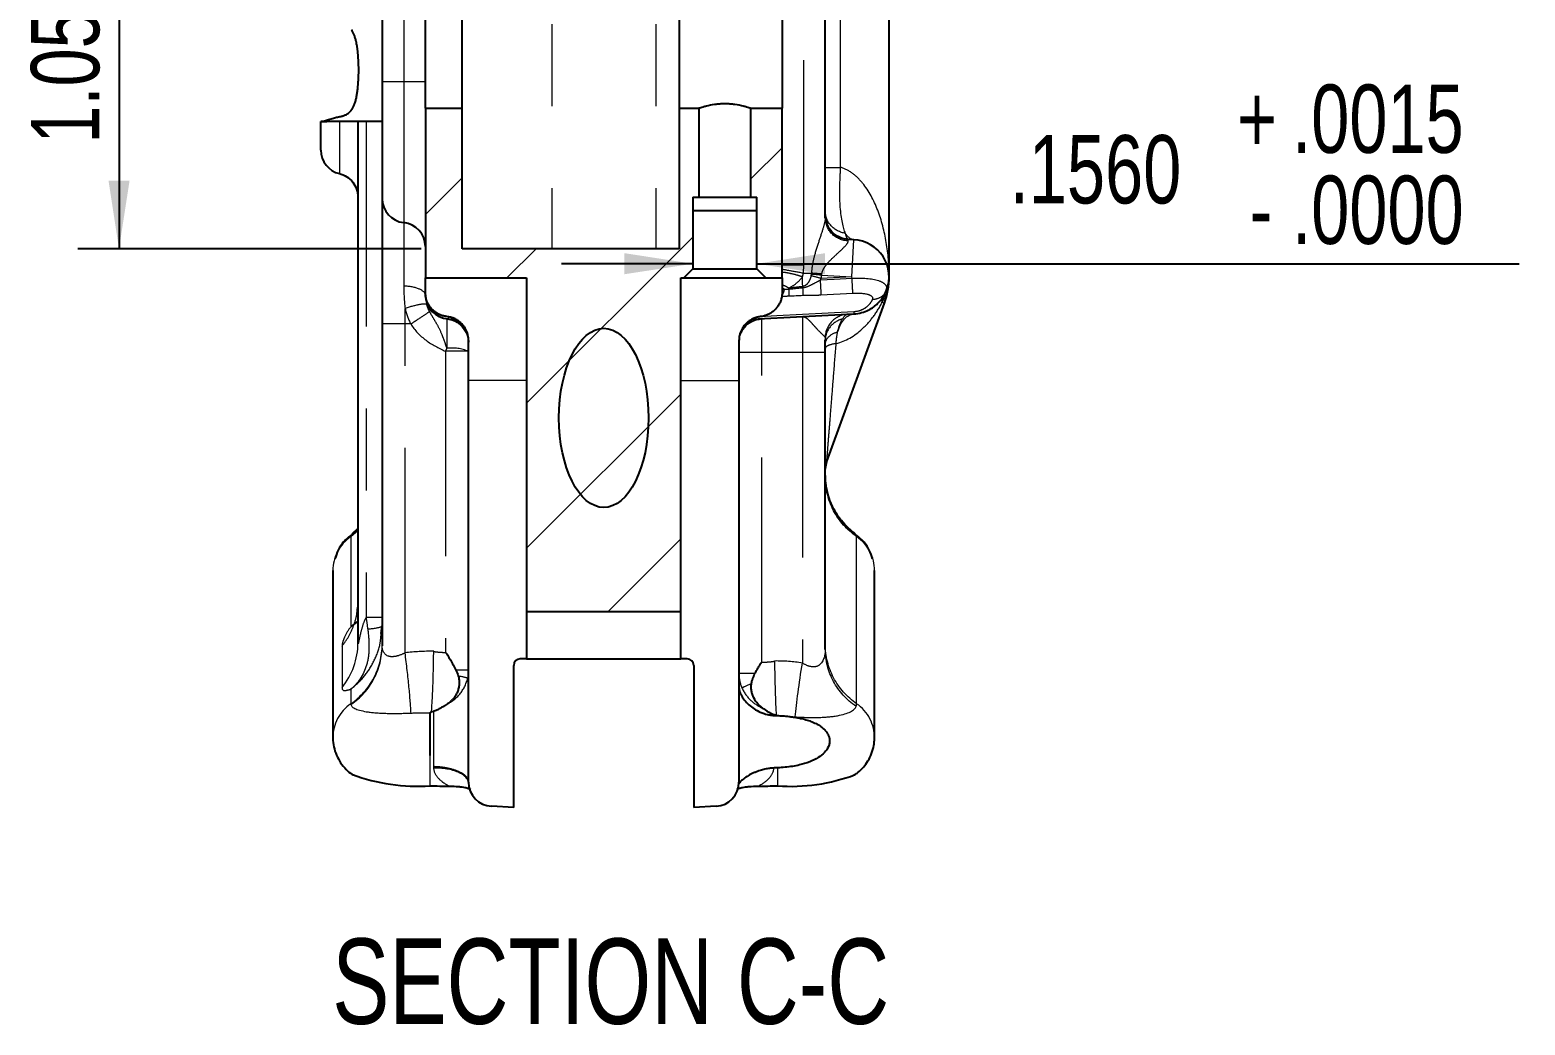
# Model space of a CAD drawing. Header units: inches. Extents: x 0.2 to 16.8, y 0.2 to 10.8.
# Drawn here: x 13.956 to 15.779, y 3.02 to 4.234 of the extents above; entities that cross this region are included whole.
import ezdxf

# ---------------------------------------------------------------- set-up
doc = ezdxf.new("R2010")
doc.units = ezdxf.units.IN
doc.header["$MEASUREMENT"] = 0
doc.linetypes.add('PHANTOM', pattern=[0.5, 0.25, -0.05, 0.05, -0.05, 0.05, -0.05])
doc.layers.add('FORMAT', color=7, linetype='Continuous')
doc.styles.add('SLDTEXTSTYLE0', font='TXT', dxfattribs={"width": 0.75})
doc.dimstyles.new('SLDDIMSTYLE17', dxfattribs={"dimtxt": 0.083333, "dimasz": 0.083333, "dimexe": 0, "dimexo": 0.0625, "dimgap": 0.020833, "dimtad": 2, "dimdec": 3, "dimlfac": 2, "dimrnd": 1e-09, "dimzin": 12, "dimdsep": 46, "dimtxsty": 'SLDTEXTSTYLE0', "dimsah": 1, "dimcen": 0.09, "dimadec": 0, "dimazin": 3, "dimtfac": 1, "dimtdec": 3, "dimtofl": 0, "dimtmove": 0, "dimatfit": 3, "dimfxl": 1, "dimfrac": 2, "dimtolj": 1, "dimtzin": 12, "dimarcsym": 0})
doc.dimstyles.new('SLDDIMSTYLE40', dxfattribs={"dimtxt": 0.083333, "dimasz": 0.083333, "dimexe": 0, "dimexo": 0.0625, "dimgap": 0.020833, "dimtad": 2, "dimdec": 4, "dimlfac": 2, "dimrnd": 1e-09, "dimzin": 4, "dimdsep": 46, "dimtxsty": 'SLDTEXTSTYLE0', "dimsah": 1, "dimcen": 0.09, "dimadec": 0, "dimazin": 1, "dimtol": 1, "dimtp": 0.0015, "dimtfac": 1, "dimtdec": 4, "dimtmove": 0, "dimatfit": 0, "dimfxl": 1, "dimfrac": 2, "dimtolj": 1, "dimtzin": 4, "dimarcsym": 0})

# ---------------------------------------------------------------- blocks, each defined once
blk = doc.blocks.new('_D_54')
at = {"layer": 'FORMAT'}
for p, q in [((14.7642, 3.9483), (14.6039, 3.9483)), ((14.8422, 3.9483), (15.7719, 3.9483))]:
    blk.add_line(p, q, dxfattribs=at)
for points in [[(14.7642, 3.9483), (14.6808, 3.9612), (14.6808, 3.9355)], [(14.8422, 3.9483), (14.9255, 3.9355), (14.9255, 3.9612)]]:
    blk.add_solid(points, dxfattribs=at)
at = {"layer": 'FORMAT', "attachment_point": 1, "style": 'SLDTEXTSTYLE0'}
for s, insert, char_height in [('.0015', (15.4949, 4.1669), 0.08333), ('+', (15.4277, 4.1669), 0.0833), ('.1560', (15.1506, 4.1052), 0.08333), ('.0000', (15.4949, 4.0558), 0.08333), ('-', (15.4429, 4.0558), 0.0833)]:
    blk.add_mtext(s, dxfattribs=dict(at, insert=insert, char_height=char_height))
blk = doc.blocks.new('_D_56')
at = {"layer": 'FORMAT'}
for p, q in [((14.2965, 4.4949), (14.0145, 4.4949)), ((14.0645, 4.4949), (14.0645, 3.9664)), ((14.4328, 3.9664), (14.0145, 3.9664))]:
    blk.add_line(p, q, dxfattribs=at)
for points in [[(14.0645, 4.4949), (14.0517, 4.4116), (14.0774, 4.4116)], [(14.0645, 3.9664), (14.0774, 4.0497), (14.0517, 4.0497)]]:
    blk.add_solid(points, dxfattribs=at)
at = {"layer": 'FORMAT', "insert": (13.9571, 4.0948), "char_height": 0.08333, "attachment_point": 1, "rotation": 90, "style": 'SLDTEXTSTYLE0'}
blk.add_mtext('1.057', dxfattribs=at)

msp = doc.modelspace()

# ---------------------------------------------------------------- hatches: boundary and pattern name
at = {"layer": 'FORMAT', "linetype": 'Continuous', "lineweight": 18}
h = msp.add_hatch(dxfattribs=at)
h.set_pattern_fill('ANSI31', color=256, style=0)
edge = h.paths.add_edge_path(flags=0)
edge.add_line((14.438018, 4.13812), (14.438018, 3.930938))
edge.add_line((14.438018, 3.930938), (14.561542, 3.930938))
edge.add_line((14.561542, 3.930938), (14.561542, 3.524111))
edge.add_line((14.561542, 3.524111), (14.749534, 3.524111))
edge.add_line((14.749534, 3.524111), (14.749534, 3.930938))
edge.add_line((14.749534, 3.930938), (14.753176, 3.930938))
edge.add_spline(control_points=[(14.753176, 3.930938), (14.756843, 3.934605), (14.76051, 3.938272), (14.764177, 3.941938)], knot_values=[0.00433682, 0.00433682, 0.00433682, 0.00433682, 0.00512708, 0.00512708, 0.00512708, 0.00512708], weights=[1, 1, 1, 1], degree=3, periodic=0)
edge.add_line((14.764177, 3.941938), (14.764177, 4.013438))
edge.add_line((14.764177, 4.013438), (14.764299, 4.013438))
edge.add_line((14.764299, 4.013438), (14.764299, 4.029364))
edge.add_line((14.764299, 4.029364), (14.771302, 4.029364))
edge.add_line((14.771302, 4.029364), (14.771302, 4.13812))
edge.add_line((14.771302, 4.13812), (14.747566, 4.13812))
edge.add_line((14.747566, 4.13812), (14.747566, 3.966371))
edge.add_line((14.747566, 3.966371), (14.482802, 3.966371))
edge.add_line((14.482802, 3.966371), (14.482802, 4.13812))
edge.add_line((14.482802, 4.13812), (14.438018, 4.13812))
edge = h.paths.add_edge_path(flags=0)
edge.add_ellipse((14.655538, 3.760283), major_axis=(0, -0.109252), ratio=0.5, start_angle=180, end_angle=180, ccw=False)
h = msp.add_hatch(dxfattribs=at)
h.set_pattern_fill('ANSI31', color=256, style=0)
edge = h.paths.add_edge_path(flags=0)
edge.add_spline(control_points=[(14.842175, 3.941938), (14.845842, 3.938272), (14.849509, 3.934605), (14.853175, 3.930938)], knot_values=[0.01070107, 0.01070107, 0.01070107, 0.01070107, 0.01148677, 0.01148677, 0.01148677, 0.01148677], weights=[1, 1, 1, 1], degree=3, periodic=0)
edge.add_line((14.853175, 3.930938), (14.873058, 3.930938))
edge.add_line((14.873058, 3.930938), (14.873058, 4.13812))
edge.add_line((14.873058, 4.13812), (14.83505, 4.13812))
edge.add_line((14.83505, 4.13812), (14.83505, 4.029364))
edge.add_line((14.83505, 4.029364), (14.842053, 4.029364))
edge.add_line((14.842053, 4.029364), (14.842053, 4.013438))
edge.add_line((14.842053, 4.013438), (14.842175, 4.013438))
edge.add_line((14.842175, 4.013438), (14.842175, 3.941938))

# ---------------------------------------------------------------- linework, layer by layer
at = {"color": 8, "linetype": 'PHANTOM', "lineweight": 18}
for p, q in [((14.592054, 4.590387), (14.592054, 3.966371)), ((14.719022, 4.590387), (14.719022, 3.966371)), ((14.899387, 3.946766), (14.899387, 4.465387)), ((14.41169, 4.305938), (14.41169, 4.170112)), ((14.944377, 4.065804), (14.944377, 4.295163)), ((14.41169, 4.170112), (14.385361, 4.170112)), ((14.41169, 4.170112), (14.41169, 3.998503)), ((14.438018, 4.170112), (14.41169, 4.170112)), ((14.365676, 4.121883), (14.365676, 3.516796)), ((14.41169, 3.998503), (14.41169, 3.921106)), ((14.958196, 3.932328), (14.960565, 3.977541)), ((14.898967, 3.936784), (14.908863, 3.936784)), ((14.958196, 3.932328), (14.920618, 3.930358)), ((14.921322, 3.93426), (14.958196, 3.932328)), ((14.958302, 3.930292), (14.958196, 3.932328)), ((14.876026, 3.9171), (14.873058, 3.91906)), ((14.876026, 3.9171), (14.873058, 3.916424)), ((14.920429, 3.91031), (14.959286, 3.912435)), ((14.995032, 3.901367), (14.997832, 3.900347)), ((14.413343, 3.874836), (14.413343, 3.893873)), ((14.897733, 3.883821), (14.897733, 3.840012)), ((14.413343, 3.874836), (14.385361, 3.874836)), ((14.413343, 3.473705), (14.413343, 3.874836)), ((14.420128, 3.874836), (14.413343, 3.874836)), ((14.464347, 3.881195), (14.464347, 3.845175)), ((14.848383, 3.840012), (14.848383, 3.881235)), ((14.462694, 3.841495), (14.462694, 3.4741)), ((14.490676, 3.841495), (14.462694, 3.841495)), ((14.848383, 3.840012), (14.8204, 3.840012)), ((14.897733, 3.840012), (14.848383, 3.840012)), ((14.848383, 3.462165), (14.848383, 3.840012)), ((14.925715, 3.840012), (14.897733, 3.840012)), ((14.897733, 3.840012), (14.897733, 3.46133)), ((14.561542, 3.805938), (14.490676, 3.805938)), ((14.749534, 3.805938), (14.8204, 3.805938)), ((14.347238, 3.615517), (14.355833, 3.62312)), ((14.349449, 3.618416), (14.347238, 3.615517)), ((14.347238, 3.615517), (14.347238, 3.505558)), ((14.963838, 3.615517), (14.961628, 3.618416)), ((14.963838, 3.411729), (14.963838, 3.615517)), ((14.347499, 3.505703), (14.355833, 3.512077)), ((14.355833, 3.512503), (14.347526, 3.50574)), ((14.336464, 3.481872), (14.336464, 3.431276)), ((14.347238, 3.429318), (14.347238, 3.411729)), ((14.44777, 3.402231), (14.44777, 3.335377)), ((14.863306, 3.397362), (14.863306, 3.398007)), ((14.44378, 3.311503), (14.44378, 3.348521)), ((14.867297, 3.333483), (14.867297, 3.311503))]:
    msp.add_line(p, q, dxfattribs=at)
at = {"color": 7, "linetype": 'Continuous', "lineweight": 25}
for p, q in [((15.003471, 3.932328), (15.003471, 4.465724)), ((14.385361, 4.41389), (14.385361, 4.170112)), ((14.925715, 4.004251), (14.925715, 4.371167)), ((14.438018, 4.13812), (14.438018, 4.326119)), ((14.482802, 4.13812), (14.482802, 4.326119)), ((14.747566, 4.326119), (14.747566, 4.13812)), ((14.873058, 4.326119), (14.873058, 4.13812)), ((14.385361, 4.170112), (14.385361, 4.027857)), ((14.310558, 4.086912), (14.310558, 4.121883)), ((14.312009, 4.121883), (14.318092, 4.121883)), ((14.355833, 4.121883), (14.355833, 3.48606)), ((14.365676, 4.121883), (14.355833, 4.121883)), ((14.385361, 4.121883), (14.365676, 4.121883)), ((14.438018, 4.13812), (14.482802, 4.13812)), ((14.438018, 4.13812), (14.438018, 3.930938)), ((14.482802, 3.966371), (14.482802, 4.13812)), ((14.747566, 4.13812), (14.771302, 4.13812)), ((14.747566, 4.13812), (14.747566, 3.966371)), ((14.771302, 4.13812), (14.771302, 4.029364)), ((14.83505, 4.13812), (14.873058, 4.13812)), ((14.83505, 4.029364), (14.83505, 4.13812)), ((14.873058, 3.930938), (14.873058, 4.13812)), ((14.764299, 4.029364), (14.771302, 4.029364)), ((14.764299, 4.029364), (14.764299, 4.013438)), ((14.771302, 4.029364), (14.83505, 4.029364)), ((14.83505, 4.029364), (14.842053, 4.029364)), ((14.842053, 4.013438), (14.842053, 4.029364)), ((14.385361, 4.027857), (14.385361, 3.874836)), ((14.764299, 4.013438), (14.764177, 4.013438)), ((14.764177, 4.013438), (14.764177, 3.941938)), ((14.764299, 4.013438), (14.842053, 4.013438)), ((14.842175, 4.013438), (14.842053, 4.013438)), ((14.842175, 3.941938), (14.842175, 4.013438)), ((14.960565, 3.977541), (14.953697, 3.977901)), ((14.747566, 3.966371), (14.482802, 3.966371)), ((14.764177, 3.941938), (14.753176, 3.930938)), ((14.764177, 3.941938), (14.842175, 3.941938)), ((14.853175, 3.930938), (14.842175, 3.941938)), ((14.438018, 3.930938), (14.561542, 3.930938)), ((14.438018, 3.913215), (14.438018, 3.930938)), ((14.561542, 3.930938), (14.561542, 3.524111)), ((14.749534, 3.930938), (14.753176, 3.930938)), ((14.749534, 3.524111), (14.749534, 3.930938)), ((14.753176, 3.930938), (14.853175, 3.930938)), ((14.853175, 3.930938), (14.873058, 3.930938)), ((14.873058, 3.930938), (14.873058, 3.913215)), ((14.438018, 3.910549), (14.438018, 3.910123)), ((14.836135, 3.880593), (14.960565, 3.887114)), ((14.927513, 3.707148), (14.997832, 3.900347)), ((14.385361, 3.874836), (14.385361, 3.482283)), ((14.466001, 3.881062), (14.474931, 3.880594)), ((14.490676, 3.805938), (14.490676, 3.854508)), ((14.8204, 3.854508), (14.8204, 3.805938)), ((14.925715, 3.840012), (14.925715, 3.855353)), ((14.925715, 3.478243), (14.925715, 3.840012)), ((14.490676, 3.316061), (14.490676, 3.805938)), ((14.8204, 3.805938), (14.8204, 3.316061)), ((14.925715, 3.69695), (14.927491, 3.707036)), ((14.355833, 3.625375), (14.348531, 3.618602)), ((14.325322, 3.573975), (14.325322, 3.370188)), ((14.985755, 3.37019), (14.985755, 3.573978)), ((14.561542, 3.524111), (14.749534, 3.524111)), ((14.561542, 3.524111), (14.561542, 3.466371)), ((14.749534, 3.466371), (14.749534, 3.524111)), ((14.384218, 3.497312), (14.385361, 3.506841)), ((14.561542, 3.466371), (14.553668, 3.466371)), ((14.561542, 3.466371), (14.749534, 3.466371)), ((14.757408, 3.466371), (14.749534, 3.466371)), ((14.545794, 3.285151), (14.545794, 3.458497)), ((14.765282, 3.458497), (14.765282, 3.285151)), ((14.44378, 3.348521), (14.44378, 3.400622)), ((14.863306, 3.397362), (14.865929, 3.397225)), ((14.545794, 3.285151), (14.518658, 3.286573)), ((14.792418, 3.286573), (14.765282, 3.285151))]:
    msp.add_line(p, q, dxfattribs=at)
at = {"color": 8, "linetype": 'PHANTOM', "lineweight": 18, "flags": 128}
for points in [[(14.958302, 3.930292), (14.936546, 3.929051), (14.919452, 3.928076)], [(14.881558, 3.909028), (14.883672, 3.909121), (14.885786, 3.909215), (14.8879, 3.909308), (14.890014, 3.909401), (14.892129, 3.909495), (14.894243, 3.909588), (14.896357, 3.909682), (14.898471, 3.909776)], [(14.960565, 3.889663), (14.866403, 3.884772), (14.846002, 3.883712)]]:
    msp.add_lwpolyline(points, dxfattribs=at)
at = {"color": 7, "linetype": 'Continuous', "lineweight": 25, "flags": 128}
msp.add_lwpolyline([(14.867297, 3.333483), (14.865005, 3.33339), (14.863205, 3.333316)], dxfattribs=at)
at = {"color": 7, "linetype": 'Continuous', "lineweight": 25}
for centre, radius, start, end in [((14.340085, 4.086912), 0.029528, 180, 256.506601), ((14.414889, 4.027857), 0.029528, 180, 263.780752), ((14.408491, 3.969149), 0.029528, 0, 83.780752), ((14.958196, 3.932328), 0.045276, 338.911219, 87), ((14.909967, 3.932328), 0.093504, 340, 0), ((14.467546, 3.910549), 0.029528, 180, 267), ((14.553668, 3.458497), 0.007874, 90, 180), ((14.757408, 3.458497), 0.007874, 0, 90), ((14.429121, 3.544387), 0.233345, 249.924793, 273.601698), ((14.865623, 3.274025), 0.05934, 92.335602, 95.03601), ((14.88351, 3.534015), 0.223103, 265.832515, 290.591481), ((14.520203, 3.316061), 0.029528, 180, 267), ((14.790873, 3.316061), 0.029528, 273, 0)]:
    msp.add_arc(centre, radius, start, end, dxfattribs=at)
at = {"color": 8, "linetype": 'PHANTOM', "lineweight": 18}
for centre, radius, start, end in [((14.532284, 3.838462), 0.374881, 12.367417, 12.629018), ((14.896188, 3.936784), 0.01263, 345.264327, 354.266774), ((14.896188, 3.936784), 0.025261, 345.264327, 354.266774), ((14.534635, 3.846663), 0.354038, 11.474801, 11.721132), ((13.905997, 4.093845), 0.611222, 335.615278, 335.993451), ((14.470322, 3.791893), 0.053616, 67.689172, 96.397842), ((14.355497, 3.411764), 0.008258, 180.238267, 187.555607)]:
    msp.add_arc(centre, radius, start, end, dxfattribs=at)
for centre, major_axis, ratio, start_param, end_param in [((14.895001, 3.937276), (0.002164, 0.024603), 0.56109116, 4.69044441, 4.74172532), ((14.893672, 3.937439), (0.006875, 0.029249), 0.92542983, 4.82016531, 4.8713064), ((14.872004, 3.923947), (0.001585, 0.015725), 0.3245313, 3.49299355, 4.29483633), ((14.880803, 3.923945), (-0.000598, 0.015739), 0.03768668, 3.46494686, 4.2606281), ((14.376772, 3.573985), (0.05145, -0.000005), 0.98581184, 2.18230224, 3.14245678), ((14.934304, 3.573985), (0.05145, 0.000005), 0.98581184, 6.28237073, 7.24247572), ((14.806977, 2.744048), (-0.481318, 0.697248), 0.46053022, 5.96956862, 6.04892011), ((14.81359, 3.263591), (0.184835, 0.140348), 0.77245885, 0.63679672, 0.80382522), ((14.376772, 3.370197), (0.05145, -0.000005), 0.98581213, 2.18230406, 3.14437828), ((14.934304, 3.370197), (0.05145, 0.000005), 0.98581213, 6.27068173, 7.2424739), ((14.506367, 3.336787), (0.058582, 0.002217), 0.60334632, 3.11879622, 3.16117756), ((14.487826, 3.340857), (0.039551, 0.009842), 0.63758658, 3.03020305, 3.05970477), ((14.82236, 3.340923), (0.040465, -0.009814), 0.63115372, 0.07726825, 0.08511025)]:
    msp.add_ellipse(centre, major_axis=major_axis, ratio=ratio, start_param=start_param, end_param=end_param, dxfattribs=at)
at = {"color": 7, "linetype": 'Continuous', "lineweight": 25}
msp.add_ellipse((14.655538, 3.760283), major_axis=(0, -0.109252), ratio=0.5, dxfattribs=at)
for points, knots in [([(14.356256, 4.19863), (14.356194, 4.199635), (14.356069, 4.20167), (14.355822, 4.204698), (14.355523, 4.207737), (14.355162, 4.21077), (14.354731, 4.213781), (14.35422, 4.216756), (14.35352, 4.220138), (14.35256, 4.223832), (14.351247, 4.227564), (14.349744, 4.230829), (14.348494, 4.232644), (14.347894, 4.233516)], [0, 0, 0, 0, 0.07209834, 0.14586335, 0.22123595, 0.29816523, 0.37661676, 0.4565835, 0.53810002, 0.65985376, 0.78281927, 0.89572971, 1, 1, 1, 1]), ([(14.356265, 4.170296), (14.356332, 4.171474), (14.356465, 4.173817), (14.35663, 4.177367), (14.356736, 4.180915), (14.356772, 4.184463), (14.356733, 4.188011), (14.356623, 4.191558), (14.356457, 4.195109), (14.356323, 4.197452), (14.356256, 4.19863)], [0, 0, 0, 0, 0.1265002, 0.25169861, 0.37602488, 0.49991794, 0.6238214, 0.74817875, 0.87342857, 1, 1, 1, 1]), ([(14.347012, 4.134601), (14.347378, 4.135045), (14.348126, 4.135952), (14.349124, 4.137473), (14.350068, 4.139162), (14.351238, 4.141659), (14.352485, 4.145082), (14.353696, 4.149648), (14.354653, 4.154571), (14.355381, 4.159762), (14.355921, 4.164991), (14.356152, 4.168548), (14.356265, 4.170296)], [0, 0, 0, 0, 0.05452996, 0.111556426, 0.171341505, 0.234165975, 0.36186925, 0.489013585, 0.623001912, 0.752818163, 0.878530164, 1, 1, 1, 1]), ([(14.771302, 4.13812), (14.771316, 4.138125), (14.771538, 4.138201), (14.772379, 4.13848), (14.773009, 4.138688), (14.774627, 4.139198), (14.775611, 4.139499), (14.77793, 4.140163), (14.779265, 4.140524), (14.783638, 4.1416), (14.787156, 4.142329), (14.792879, 4.143111), (14.794896, 4.143326), (14.799001, 4.143614), (14.801071, 4.143688), (14.805246, 4.143689), (14.807367, 4.143613), (14.811452, 4.143326), (14.813439, 4.143116), (14.819235, 4.142324), (14.822716, 4.1416), (14.82711, 4.140518), (14.82842, 4.140163), (14.830732, 4.139501), (14.831738, 4.139194), (14.833347, 4.138686), (14.833965, 4.138483), (14.834814, 4.1382), (14.835036, 4.138125), (14.83505, 4.13812)], [0, 0, 0, 0, 0.0625, 0.0625, 0.125, 0.125, 0.1875, 0.1875, 0.25, 0.25, 0.375, 0.375, 0.4375, 0.4375, 0.5, 0.5, 0.5625, 0.5625, 0.625, 0.625, 0.75, 0.75, 0.8125, 0.8125, 0.875, 0.875, 0.9375, 0.9375, 1, 1, 1, 1]), ([(14.333195, 4.121883), (14.332474, 4.121883), (14.331032, 4.121884), (14.328949, 4.121885), (14.326941, 4.121887), (14.325022, 4.121888), (14.3232, 4.121888), (14.321483, 4.121888), (14.319878, 4.121887), (14.318389, 4.121885), (14.317023, 4.121883), (14.315782, 4.121881), (14.314671, 4.121879), (14.313691, 4.121877), (14.312844, 4.121877), (14.312131, 4.121877), (14.311551, 4.121878), (14.311102, 4.121879), (14.310788, 4.121881), (14.310593, 4.121883), (14.31057, 4.121883), (14.310558, 4.121883)], [0, 0, 0, 0, 0.05069146, 0.10133837, 0.15201576, 0.20279248, 0.25373027, 0.30488306, 0.35629659, 0.40800828, 0.46004732, 0.51243502, 0.56518526, 0.61830509, 0.67179546, 0.72565198, 0.77986571, 0.83442398, 0.88931117, 0.94450956, 1, 1, 1, 1]), ([(14.312009, 4.121883), (14.312184, 4.121889), (14.3126, 4.121904), (14.313612, 4.122061), (14.315239, 4.122467), (14.317493, 4.123178), (14.320125, 4.124091), (14.322939, 4.125056), (14.325794, 4.125967), (14.328418, 4.126691), (14.330773, 4.127257), (14.332404, 4.127547), (14.333194, 4.127688)], [0, 0, 0, 0, 0.05515112, 0.13091245, 0.26198554, 0.40363402, 0.52239282, 0.65293304, 0.76866785, 0.85073236, 0.92773472, 1, 1, 1, 1]), ([(14.355833, 4.121883), (14.355822, 4.121883), (14.355799, 4.121883), (14.355602, 4.121882), (14.355255, 4.121882), (14.354783, 4.121884), (14.354139, 4.121882), (14.353045, 4.121884), (14.350926, 4.121882), (14.3476, 4.121889), (14.343795, 4.121881), (14.340158, 4.121886), (14.336713, 4.121886), (14.33434, 4.121884), (14.333197, 4.121883)], [0, 0, 0, 0, 0.04731347, 0.09859976, 0.15383149, 0.2129706, 0.25457376, 0.32262563, 0.44705736, 0.59788381, 0.72324499, 0.82236462, 0.91448405, 1, 1, 1, 1]), ([(14.333202, 4.127678), (14.333759, 4.127777), (14.334884, 4.127976), (14.336501, 4.12837), (14.338079, 4.128845), (14.33961, 4.129414), (14.341771, 4.130392), (14.344416, 4.131984), (14.346105, 4.133708), (14.346979, 4.134601)], [0, 0, 0, 0, 0.09201069, 0.18593753, 0.28227674, 0.38149795, 0.48404645, 0.7329309, 1, 1, 1, 1]), ([(14.333195, 4.058247), (14.336311, 4.057162), (14.342545, 4.054989), (14.349877, 4.048134), (14.354868, 4.03942), (14.355512, 4.032859), (14.355833, 4.029577)], [0, 0, 0, 0, 0.24984171, 0.4998703, 0.74977341, 1, 1, 1, 1]), ([(14.953697, 3.977901), (14.946235, 3.978292), (14.938936, 3.981636), (14.928736, 3.992506), (14.925715, 3.999916), (14.925715, 4.007388)], [0, 0, 0, 0, 0.5, 0.5, 1, 1, 1, 1]), ([(14.464347, 3.883861), (14.463631, 3.883955), (14.462199, 3.884142), (14.460102, 3.884616), (14.458061, 3.885225), (14.456086, 3.885975), (14.454187, 3.886855), (14.452371, 3.887857), (14.450645, 3.888974), (14.449015, 3.890197), (14.447487, 3.891516), (14.445344, 3.893636), (14.442899, 3.896725), (14.440621, 3.900807), (14.439071, 3.905015), (14.438164, 3.909257), (14.438068, 3.91187), (14.438018, 3.913215)], [0, 0, 0, 0, 0.03834776, 0.07668114, 0.11512363, 0.15379766, 0.19282349, 0.23231815, 0.27239458, 0.31316089, 0.35471978, 0.39716822, 0.50539316, 0.61889898, 0.73864496, 0.86544889, 1, 1, 1, 1]), ([(14.873058, 3.913215), (14.873044, 3.912506), (14.873016, 3.911112), (14.87277, 3.90892), (14.872364, 3.906715), (14.871774, 3.904501), (14.870998, 3.902295), (14.87003, 3.900117), (14.868865, 3.897983), (14.867501, 3.895914), (14.865746, 3.893686), (14.863506, 3.891371), (14.860679, 3.889086), (14.857547, 3.887136), (14.854145, 3.885583), (14.850529, 3.884422), (14.847993, 3.884048), (14.846729, 3.883861)], [0, 0, 0, 0, 0.071862015, 0.141452312, 0.208858588, 0.27417734, 0.337514603, 0.398986665, 0.45872071, 0.516855324, 0.573540828, 0.649935219, 0.723415764, 0.794533361, 0.863895229, 0.932155457, 1, 1, 1, 1]), ([(14.960565, 3.887114), (14.967132, 3.887458), (14.973141, 3.889349), (14.982916, 3.894091), (14.986567, 3.896864), (14.992364, 3.90249), (14.994588, 3.905316), (14.998143, 3.9108), (14.99945, 3.913474), (15.000439, 3.916037)], [0, 0, 0, 0, 0.25, 0.25, 0.5, 0.5, 0.75, 0.75, 1, 1, 1, 1]), ([(14.490676, 3.854508), (14.490658, 3.85529), (14.49062, 3.856928), (14.490296, 3.859454), (14.48972, 3.862141), (14.48895, 3.864553), (14.487902, 3.8671), (14.486272, 3.870225), (14.483468, 3.874095), (14.479629, 3.87774), (14.475553, 3.880414), (14.471695, 3.882172), (14.468048, 3.883321), (14.465558, 3.883685), (14.464347, 3.883861)], [0, 0, 0, 0, 0.05457767, 0.11436041, 0.17936526, 0.24960529, 0.29503413, 0.37721998, 0.50268134, 0.63695167, 0.74957206, 0.83786876, 0.92114682, 1, 1, 1, 1]), ([(14.846729, 3.883861), (14.84601, 3.883767), (14.844549, 3.883576), (14.842378, 3.883081), (14.840199, 3.882419), (14.838032, 3.881567), (14.83513, 3.880151), (14.831469, 3.877759), (14.827627, 3.874116), (14.824813, 3.87024), (14.823182, 3.867116), (14.822012, 3.86428), (14.821121, 3.861314), (14.820505, 3.857826), (14.820434, 3.85557), (14.8204, 3.854508)], [0, 0, 0, 0, 0.04671421, 0.09491049, 0.14472919, 0.19629742, 0.2497298, 0.36248726, 0.49691697, 0.62205902, 0.70516213, 0.74988344, 0.84243027, 0.92579082, 1, 1, 1, 1]), ([(14.464733, 3.881153), (14.467341, 3.880675), (14.472801, 3.879676), (14.481565, 3.874193), (14.487186, 3.866631), (14.490086, 3.85907), (14.490494, 3.854851), (14.490703, 3.852697)], [0, 0, 0, 0, 0.215324, 0.45066988, 0.71143189, 0.85260979, 1, 1, 1, 1]), ([(14.821519, 3.860669), (14.822233, 3.862541), (14.824306, 3.867973), (14.830358, 3.875101), (14.839098, 3.880079), (14.844304, 3.880806), (14.846771, 3.881151)], [0, 0, 0, 0, 0.16279424, 0.47244171, 0.74998239, 1, 1, 1, 1]), ([(14.962546, 3.618602), (14.959562, 3.620948), (14.953323, 3.625853), (14.944517, 3.635555), (14.936449, 3.647597), (14.930557, 3.660684), (14.927448, 3.671986), (14.926303, 3.680056), (14.925969, 3.683804), (14.925821, 3.686283), (14.925747, 3.688298), (14.925722, 3.689724), (14.925722, 3.689953), (14.925722, 3.690026)], [0, 0, 0, 0, 0.12529294, 0.26198892, 0.42448202, 0.60706217, 0.77033348, 0.83623877, 0.86720625, 0.8995276, 0.93608113, 0.97964897, 1, 1, 1, 1]), ([(14.34929, 3.618611), (14.346301, 3.616342), (14.339104, 3.610878), (14.331581, 3.600318), (14.328955, 3.592089), (14.327818, 3.588523)], [0, 0, 0, 0, 0.2870016, 0.69106353, 1, 1, 1, 1]), ([(14.983259, 3.588523), (14.982121, 3.592089), (14.979496, 3.600318), (14.971972, 3.610878), (14.964775, 3.616342), (14.961786, 3.618611)], [0, 0, 0, 0, 0.30893647, 0.7129984, 1, 1, 1, 1]), ([(14.355519, 3.529275), (14.35542, 3.528282), (14.355222, 3.526302), (14.354757, 3.522823), (14.3544, 3.519676), (14.354651, 3.518379), (14.355279, 3.518279), (14.355496, 3.518245)], [0, 0, 0, 0, 0.12113791, 0.24128193, 0.50178306, 0.82766392, 1, 1, 1, 1]), ([(14.462694, 3.4741), (14.462992, 3.474083), (14.46322, 3.473857), (14.463936, 3.472924), (14.464415, 3.472169), (14.46612, 3.469337), (14.467327, 3.467211), (14.470831, 3.460999), (14.473116, 3.456837), (14.475291, 3.45272)], [0, 0, 0, 0, 0.125, 0.125, 0.25, 0.25, 0.5, 0.5, 1, 1, 1, 1]), ([(14.47817, 3.445625), (14.478347, 3.444964), (14.478708, 3.443616), (14.479063, 3.441542), (14.479282, 3.439403), (14.47936, 3.4365), (14.479039, 3.432715), (14.477985, 3.428312), (14.476265, 3.424082), (14.474036, 3.420213), (14.47152, 3.416973), (14.469038, 3.414514), (14.466949, 3.412766), (14.465639, 3.41183), (14.465044, 3.411405)], [0, 0, 0, 0, 0.04888842, 0.09960376, 0.15196829, 0.20580107, 0.31389116, 0.43609638, 0.55223285, 0.66978777, 0.78842298, 0.87640139, 0.94384569, 1, 1, 1, 1]), ([(14.835674, 3.436077), (14.835762, 3.436605), (14.835938, 3.437661), (14.836407, 3.439765), (14.837172, 3.442386), (14.83835, 3.445454), (14.839367, 3.447414), (14.839867, 3.448378)], [0, 0, 0, 0, 0.12518481, 0.25032911, 0.50028112, 0.7539767, 1, 1, 1, 1]), ([(14.839867, 3.448378), (14.840562, 3.44963), (14.841955, 3.452137), (14.843757, 3.45532), (14.845176, 3.457787), (14.846094, 3.459332), (14.846785, 3.460446), (14.847281, 3.461193), (14.847675, 3.461702), (14.847975, 3.462), (14.848209, 3.462137), (14.848327, 3.462156), (14.848383, 3.462165)], [0, 0, 0, 0, 0.26511373, 0.53113587, 0.67276439, 0.78735973, 0.86040862, 0.91283697, 0.95134444, 0.97814173, 0.98983677, 1, 1, 1, 1]), ([(14.8204, 3.431301), (14.820413, 3.430887), (14.820438, 3.430069), (14.820641, 3.428741), (14.820958, 3.427374), (14.821397, 3.425969), (14.821947, 3.424539), (14.822603, 3.423094), (14.824051, 3.420312), (14.826951, 3.415996), (14.832233, 3.410416), (14.838765, 3.405365), (14.84525, 3.401818), (14.850661, 3.39974), (14.854919, 3.398521), (14.858981, 3.397706), (14.8619, 3.397473), (14.863306, 3.397362)], [0, 0, 0, 0, 0.03788549, 0.07482947, 0.11089382, 0.146137, 0.18061384, 0.2143754, 0.24746891, 0.37091083, 0.49603079, 0.62117742, 0.74712243, 0.8212438, 0.873684, 0.9391613, 1, 1, 1, 1]), ([(14.849104, 3.406303), (14.848664, 3.40663), (14.847717, 3.407336), (14.845773, 3.408972), (14.842258, 3.412437), (14.839023, 3.417321), (14.837031, 3.422191), (14.836161, 3.425199), (14.835572, 3.428162), (14.835225, 3.431817), (14.835524, 3.434692), (14.835668, 3.436075)], [0, 0, 0, 0, 0.0478474, 0.10317069, 0.2235629, 0.48476012, 0.62146187, 0.68743086, 0.75793979, 0.88352013, 1, 1, 1, 1]), ([(14.465044, 3.411405), (14.464241, 3.41086), (14.462463, 3.409652), (14.459464, 3.407792), (14.456591, 3.406156), (14.454054, 3.404817), (14.452078, 3.403792), (14.450051, 3.402841), (14.448502, 3.402427), (14.44777, 3.402231)], [0, 0, 0, 0, 0.14955383, 0.3311847, 0.54438246, 0.65911956, 0.77372253, 0.8931363, 1, 1, 1, 1]), ([(14.44378, 3.400622), (14.443795, 3.400684), (14.443828, 3.400819), (14.444062, 3.401014), (14.444414, 3.401213), (14.444908, 3.401424), (14.445293, 3.401558), (14.445506, 3.401632)], [0, 0, 0, 0, 0.13172404, 0.28622691, 0.47646056, 0.7111254, 1, 1, 1, 1]), ([(14.863306, 3.398008), (14.863057, 3.398077), (14.862484, 3.398237), (14.86158, 3.398608), (14.860504, 3.399106), (14.859253, 3.399756), (14.857491, 3.400766), (14.854947, 3.40231), (14.85201, 3.404228), (14.849983, 3.405675), (14.849104, 3.406303)], [0, 0, 0, 0, 0.04439276, 0.10172642, 0.17245229, 0.25684128, 0.35729789, 0.54493288, 0.80253618, 1, 1, 1, 1]), ([(14.865952, 3.397224), (14.867789, 3.397157), (14.871477, 3.397021), (14.877008, 3.396628), (14.880691, 3.396229), (14.882534, 3.39603)], [0, 0, 0, 0, 0.33148769, 0.66558781, 1, 1, 1, 1]), ([(14.882534, 3.396029), (14.884003, 3.395842), (14.886928, 3.395471), (14.891272, 3.394748), (14.89633, 3.393735), (14.902014, 3.392302), (14.908344, 3.390202), (14.914359, 3.387579), (14.919342, 3.384642), (14.92313, 3.381682), (14.925939, 3.378928), (14.927385, 3.376839), (14.92809, 3.37582)], [0, 0, 0, 0, 0.08645767, 0.17215064, 0.25718116, 0.38784262, 0.51469691, 0.64708807, 0.77142667, 0.85207059, 0.92788799, 1, 1, 1, 1]), ([(14.92809, 3.37582), (14.928396, 3.375302), (14.929001, 3.374278), (14.929725, 3.372668), (14.930294, 3.371032), (14.930692, 3.369366), (14.931033, 3.36685), (14.930883, 3.363392), (14.929197, 3.357876), (14.924693, 3.351557), (14.916746, 3.345431), (14.906359, 3.340416), (14.895683, 3.337204), (14.885576, 3.335201), (14.876595, 3.334005), (14.87043, 3.333659), (14.867297, 3.333483)], [0, 0, 0, 0, 0.02021319, 0.03991106, 0.05925242, 0.07841228, 0.0975769, 0.14503646, 0.19483067, 0.29459453, 0.41045739, 0.54404689, 0.69401903, 0.79237306, 0.89446264, 1, 1, 1, 1]), ([(14.325378, 3.370076), (14.32536, 3.369869), (14.325038, 3.366191), (14.326296, 3.358964), (14.329313, 3.348877), (14.334495, 3.33946), (14.341088, 3.331675), (14.346366, 3.3269), (14.349156, 3.325183), (14.349494, 3.324975)], [0, 0, 0, 0, 0.011382522, 0.20256748, 0.394831687, 0.591432157, 0.793554391, 0.974940607, 1, 1, 1, 1]), ([(14.961294, 3.324849), (14.96277, 3.325859), (14.966564, 3.328456), (14.972288, 3.334134), (14.978016, 3.34177), (14.982417, 3.350731), (14.985214, 3.360147), (14.985499, 3.366551), (14.985631, 3.369537)], [0, 0, 0, 0, 0.11021806, 0.28325656, 0.46285754, 0.64829505, 0.83602663, 1, 1, 1, 1]), ([(14.860414, 3.333135), (14.85951, 3.333041), (14.857669, 3.332849), (14.8549, 3.332396), (14.85208, 3.331825), (14.849232, 3.331125), (14.846233, 3.330252), (14.843151, 3.329217), (14.839867, 3.327925), (14.836594, 3.326466), (14.832107, 3.324212), (14.827239, 3.321188), (14.823714, 3.318294), (14.821854, 3.316384), (14.820924, 3.315194), (14.820366, 3.314235), (14.820315, 3.313858), (14.820288, 3.313656)], [0, 0, 0, 0, 0.041519741, 0.084536588, 0.128978439, 0.174750993, 0.221739435, 0.276950498, 0.331356459, 0.395278962, 0.458635202, 0.598857208, 0.729214824, 0.795319783, 0.864687695, 0.927774789, 1, 1, 1, 1]), ([(14.467649, 3.311147), (14.471326, 3.311046), (14.476678, 3.3109), (14.482763, 3.310268), (14.487045, 3.309574), (14.49085, 3.308532), (14.492357, 3.307641), (14.493157, 3.307168)], [0, 0, 0, 0, 0.29791331, 0.43363826, 0.56784026, 0.77052166, 1, 1, 1, 1]), ([(14.818062, 3.307247), (14.818847, 3.307703), (14.82035, 3.308578), (14.824148, 3.309598), (14.828441, 3.310283), (14.834486, 3.310903), (14.839786, 3.311048), (14.843427, 3.311147)], [0, 0, 0, 0, 0.22477927, 0.43020764, 0.56485034, 0.70112719, 1, 1, 1, 1])]:
    msp.add_open_spline(points, degree=3, knots=knots, dxfattribs=at)
at = {"color": 8, "linetype": 'PHANTOM', "lineweight": 18}
for points, knots in [([(14.333196, 4.121882), (14.333196, 4.117067), (14.333196, 4.107436), (14.333196, 4.094687), (14.333196, 4.083481), (14.333196, 4.074133), (14.333196, 4.066762), (14.333196, 4.061598), (14.333196, 4.058624), (14.333196, 4.058461), (14.333196, 4.05839)], [0, 0, 0, 0, 0.12836805, 0.2567361, 0.38510414, 0.51347219, 0.64184024, 0.77020829, 0.89857634, 1, 1, 1, 1]), ([(14.925715, 4.065805), (14.925715, 4.065805), (14.927519, 4.065805), (14.934125, 4.065805), (14.938913, 4.065805), (14.944377, 4.065805)], [0, 0, 0, 0, 0.5, 0.5, 1, 1, 1, 1]), ([(14.95032, 3.985326), (14.94751, 3.992053), (14.945073, 4.003223), (14.943431, 4.024383), (14.943258, 4.032203), (14.943482, 4.048637), (14.943865, 4.057237), (14.944377, 4.065804)], [0, 0, 0, 0, 0.5, 0.5, 0.75, 0.75, 1, 1, 1, 1]), ([(15.003471, 3.932328), (15.003471, 3.946349), (15.002349, 3.960505), (14.997788, 3.987889), (14.994335, 4.001187), (14.984812, 4.025914), (14.978745, 4.037271), (14.967443, 4.051175), (14.963304, 4.055268), (14.954297, 4.061867), (14.949449, 4.064369), (14.944375, 4.065802)], [0, 0, 0, 0, 0.25, 0.25, 0.5, 0.5, 0.75, 0.75, 0.875, 0.875, 1, 1, 1, 1]), ([(14.95032, 3.985326), (14.943511, 3.98639), (14.937124, 3.989742), (14.928274, 3.999515), (14.925715, 4.005861), (14.925715, 4.012247)], [0, 0, 0, 0, 0.5, 0.5, 1, 1, 1, 1]), ([(14.925715, 4.004251), (14.925715, 4.001887), (14.924893, 3.998258), (14.922336, 3.989374), (14.920611, 3.98414), (14.916789, 3.972606), (14.914641, 3.966379), (14.911837, 3.956081), (14.910974, 3.95248), (14.909552, 3.94488), (14.90901, 3.940893), (14.908863, 3.936784)], [0, 0, 0, 0, 0.25, 0.25, 0.5, 0.5, 0.75, 0.75, 0.875, 0.875, 1, 1, 1, 1]), ([(14.953762, 3.975999), (14.946288, 3.976358), (14.938971, 3.979555), (14.928746, 3.989973), (14.925715, 3.997081), (14.925715, 4.004251)], [0, 0, 0, 0, 0.5, 0.5, 1, 1, 1, 1]), ([(14.921486, 3.935786), (14.921695, 3.938271), (14.922695, 3.940667), (14.925379, 3.945216), (14.927029, 3.947364), (14.93242, 3.953492), (14.936582, 3.95718), (14.94398, 3.964016), (14.947317, 3.967118), (14.952244, 3.972399), (14.953811, 3.974565), (14.953762, 3.975999)], [0, 0, 0, 0, 0.125, 0.125, 0.25, 0.25, 0.5, 0.5, 0.75, 0.75, 1, 1, 1, 1]), ([(14.953286, 3.978382), (14.952881, 3.978669), (14.951935, 3.97934), (14.950907, 3.983149), (14.95032, 3.985326)], [0, 0, 0, 0, 0.42865064, 1, 1, 1, 1]), ([(14.898967, 3.936784), (14.891925, 3.937989), (14.885145, 3.939192), (14.875614, 3.940978), (14.87276, 3.941575), (14.872638, 3.941711)], [0, 0, 0, 0, 0.5, 0.5, 1, 1, 1, 1]), ([(14.899387, 3.946766), (14.892233, 3.946766), (14.885381, 3.946766), (14.875848, 3.946766), (14.873058, 3.946766), (14.873058, 3.946766)], [0, 0, 0, 0, 0.5, 0.5, 1, 1, 1, 1]), ([(14.438018, 3.910123), (14.438018, 3.912815), (14.435229, 3.915488), (14.425695, 3.919506), (14.418843, 3.920814), (14.41169, 3.921106)], [0, 0, 0, 0, 0.5, 0.5, 1, 1, 1, 1]), ([(14.897883, 3.932381), (14.894556, 3.933362), (14.887901, 3.935326), (14.879604, 3.937149), (14.874361, 3.93792), (14.873353, 3.937603), (14.873058, 3.937509)], [0, 0, 0, 0, 0.29286168, 0.58573184, 0.87839603, 1, 1, 1, 1]), ([(14.881291, 3.918585), (14.879215, 3.919775), (14.876333, 3.921426), (14.873773, 3.922151), (14.873058, 3.922354)], [0, 0, 0, 0, 0.72068842, 1, 1, 1, 1]), ([(14.881291, 3.918585), (14.884777, 3.920474), (14.888008, 3.922563), (14.893665, 3.927179), (14.896105, 3.929721), (14.897883, 3.932381)], [0, 0, 0, 0, 0.5, 0.5, 1, 1, 1, 1]), ([(14.908403, 3.933571), (14.908176, 3.932766), (14.907759, 3.93129), (14.907009, 3.929338), (14.9063, 3.92782), (14.905691, 3.926712), (14.905244, 3.925984), (14.904598, 3.925004), (14.903617, 3.923712), (14.902034, 3.922203), (14.900202, 3.920993), (14.898797, 3.920614), (14.898095, 3.920425)], [0, 0, 0, 0, 0.14159398, 0.25958188, 0.35469009, 0.42698546, 0.47601953, 0.50122346, 0.6288744, 0.75448135, 0.87731653, 1, 1, 1, 1]), ([(14.919449, 3.928076), (14.916857, 3.92677), (14.914141, 3.925294), (14.909401, 3.922853), (14.907752, 3.922009), (14.90376, 3.920124), (14.90141, 3.919153), (14.898466, 3.918754)], [0, 0, 0, 0, 0.5, 0.5, 0.75, 0.75, 1, 1, 1, 1]), ([(15.000439, 3.916037), (15.001344, 3.918384), (15.000896, 3.920641), (14.99744, 3.924571), (14.994402, 3.92623), (14.982367, 3.930039), (14.970328, 3.930953), (14.958302, 3.930292)], [0, 0, 0, 0, 0.25, 0.25, 0.5, 0.5, 1, 1, 1, 1]), ([(14.898471, 3.909776), (14.90031, 3.909858), (14.902135, 3.909879), (14.905776, 3.909908), (14.907592, 3.90992), (14.913071, 3.910002), (14.91675, 3.910109), (14.920429, 3.91031)], [0, 0, 0, 0, 0.25, 0.25, 0.5, 0.5, 1, 1, 1, 1]), ([(14.938922, 3.851068), (14.950618, 3.853765), (14.961352, 3.860227), (14.975332, 3.87302), (14.979654, 3.877819), (14.987684, 3.888419), (14.991411, 3.894296), (14.995032, 3.901367)], [0, 0, 0, 0, 0.5, 0.5, 0.75, 0.75, 1, 1, 1, 1]), ([(14.959286, 3.912435), (14.966083, 3.912807), (14.972888, 3.912347), (14.979691, 3.91036), (14.981407, 3.90949), (14.983361, 3.907423), (14.983614, 3.906232), (14.983102, 3.904993)], [0, 0, 0, 0, 0.5, 0.5, 0.75, 0.75, 1, 1, 1, 1]), ([(14.983102, 3.904993), (14.982544, 3.903638), (14.981805, 3.902225), (14.979795, 3.899325), (14.978539, 3.89783), (14.975262, 3.894852), (14.973198, 3.893383), (14.967673, 3.890864), (14.964277, 3.889856), (14.960565, 3.889663)], [0, 0, 0, 0, 0.25, 0.25, 0.5, 0.5, 0.75, 0.75, 1, 1, 1, 1]), ([(14.995032, 3.901367), (14.99735, 3.905311), (15.000066, 3.90993), (15.000775, 3.915091), (15.000879, 3.915845)], [0, 0, 0, 0, 0.85395996, 1, 1, 1, 1]), ([(14.439672, 3.89874), (14.438838, 3.899404), (14.435693, 3.899287), (14.426151, 3.897512), (14.419831, 3.89589), (14.413343, 3.893873)], [0, 0, 0, 0, 0.5, 0.5, 1, 1, 1, 1]), ([(14.420128, 3.874836), (14.425591, 3.87831), (14.430911, 3.881768), (14.439152, 3.887271), (14.44202, 3.889285), (14.443064, 3.890158)], [0, 0, 0, 0, 0.5, 0.5, 1, 1, 1, 1]), ([(14.464347, 3.845175), (14.463307, 3.848382), (14.46227, 3.851467), (14.460215, 3.857201), (14.459197, 3.85984), (14.456192, 3.867043), (14.454259, 3.870847), (14.450601, 3.877398), (14.448871, 3.880197), (14.445713, 3.885392), (14.444285, 3.887773), (14.443064, 3.890158)], [0, 0, 0, 0, 0.125, 0.125, 0.25, 0.25, 0.5, 0.5, 0.75, 0.75, 1, 1, 1, 1]), ([(14.897733, 3.883821), (14.899358, 3.883906), (14.900985, 3.883231), (14.904193, 3.881022), (14.905772, 3.879508), (14.908834, 3.876281), (14.910318, 3.874551), (14.913151, 3.871316), (14.914499, 3.869848), (14.9183, 3.865849), (14.920482, 3.863763), (14.923782, 3.860539), (14.92492, 3.85933), (14.925417, 3.858346)], [0, 0, 0, 0, 0.125, 0.125, 0.25, 0.25, 0.375, 0.375, 0.5, 0.5, 0.75, 0.75, 1, 1, 1, 1]), ([(14.953102, 3.886723), (14.94589, 3.886345), (14.938833, 3.883163), (14.928782, 3.872752), (14.925682, 3.865631), (14.925417, 3.858346)], [0, 0, 0, 0, 0.5, 0.5, 1, 1, 1, 1]), ([(14.420128, 3.874836), (14.425012, 3.867135), (14.431542, 3.860412), (14.446176, 3.849528), (14.454373, 3.845277), (14.462694, 3.841495)], [0, 0, 0, 0, 0.5, 0.5, 1, 1, 1, 1]), ([(14.466001, 3.881062), (14.469438, 3.880559), (14.476085, 3.879587), (14.481321, 3.875294), (14.483849, 3.873221)], [0, 0, 0, 0, 0.51721162, 1, 1, 1, 1]), ([(14.946424, 3.880871), (14.940471, 3.879184), (14.935128, 3.87574), (14.927783, 3.866627), (14.925715, 3.861002), (14.925715, 3.855353)], [0, 0, 0, 0, 0.5, 0.5, 1, 1, 1, 1]), ([(14.925715, 3.850108), (14.925715, 3.853225), (14.927144, 3.856336), (14.932402, 3.861717), (14.936267, 3.863974), (14.940821, 3.865497)], [0, 0, 0, 0, 0.5, 0.5, 1, 1, 1, 1]), ([(14.927477, 3.707144), (14.927474, 3.70711), (14.927458, 3.706914), (14.927547, 3.708055), (14.92785, 3.711756), (14.928622, 3.721266), (14.929869, 3.737143), (14.931553, 3.758093), (14.933628, 3.783979), (14.936114, 3.81551), (14.93794, 3.83864), (14.938922, 3.851068)], [0, 0, 0, 0, 0.00735836, 0.04326767, 0.08143378, 0.17334441, 0.29036419, 0.42254622, 0.58435296, 0.77666434, 1, 1, 1, 1]), ([(14.963838, 3.615517), (14.95212, 3.623614), (14.942405, 3.634521), (14.929239, 3.659545), (14.925715, 3.673624), (14.925715, 3.687722)], [0, 0, 0, 0, 0.5, 0.5, 1, 1, 1, 1]), ([(14.336464, 3.481872), (14.339386, 3.485881), (14.345231, 3.493898), (14.351143, 3.50754), (14.35461, 3.519453), (14.355055, 3.526822), (14.355204, 3.529272)], [0, 0, 0, 0, 0.285874852, 0.571746627, 0.857624488, 1, 1, 1, 1]), ([(14.347239, 3.50556), (14.34397, 3.501483), (14.341371, 3.49704), (14.338568, 3.490698), (14.337812, 3.48863), (14.33676, 3.484875), (14.336464, 3.483188), (14.336464, 3.481872)], [0, 0, 0, 0, 0.5, 0.5, 0.75, 0.75, 1, 1, 1, 1]), ([(14.367776, 3.502489), (14.368795, 3.494885), (14.369334, 3.48746), (14.369218, 3.473638), (14.368504, 3.467163), (14.363786, 3.448887), (14.3574, 3.438339), (14.347973, 3.429959)], [0, 0, 0, 0, 0.25, 0.25, 0.5, 0.5, 1, 1, 1, 1]), ([(14.365676, 3.516796), (14.364231, 3.514287), (14.362897, 3.510985), (14.360525, 3.503686), (14.359488, 3.499663), (14.357757, 3.492224), (14.357057, 3.488706), (14.356095, 3.484662), (14.355833, 3.48413), (14.355833, 3.48606)], [0, 0, 0, 0, 0.25, 0.25, 0.5, 0.5, 0.75, 0.75, 1, 1, 1, 1]), ([(14.347238, 3.411729), (14.358957, 3.419827), (14.368671, 3.430734), (14.381837, 3.455758), (14.385361, 3.469837), (14.385361, 3.483935)], [0, 0, 0, 0, 0.5, 0.5, 1, 1, 1, 1]), ([(14.34731, 3.410678), (14.359008, 3.418716), (14.368705, 3.429536), (14.381844, 3.45435), (14.385361, 3.468307), (14.385361, 3.482283)], [0, 0, 0, 0, 0.5, 0.5, 1, 1, 1, 1]), ([(14.34809, 3.429979), (14.353479, 3.434817), (14.364247, 3.444485), (14.375681, 3.463198), (14.382869, 3.481027), (14.383852, 3.492892), (14.384218, 3.497312)], [0, 0, 0, 0, 0.27774612, 0.55503204, 0.83422838, 1, 1, 1, 1]), ([(14.413343, 3.473705), (14.409617, 3.471799), (14.405902, 3.470352), (14.39907, 3.468821), (14.395964, 3.468761), (14.388323, 3.471123), (14.385361, 3.475853), (14.385361, 3.482283)], [0, 0, 0, 0, 0.25, 0.25, 0.5, 0.5, 1, 1, 1, 1]), ([(14.963838, 3.411729), (14.95212, 3.419827), (14.942405, 3.430734), (14.929239, 3.455758), (14.925715, 3.469837), (14.925715, 3.483935)], [0, 0, 0, 0, 0.5, 0.5, 1, 1, 1, 1]), ([(14.420578, 3.400286), (14.42018, 3.408398), (14.419305, 3.419449), (14.416792, 3.444923), (14.415164, 3.459303), (14.413343, 3.473705)], [0, 0, 0, 0, 0.5, 0.5, 1, 1, 1, 1]), ([(14.445506, 3.401632), (14.446204, 3.409809), (14.446824, 3.420948), (14.447756, 3.446639), (14.448072, 3.461143), (14.448196, 3.47567)], [0, 0, 0, 0, 0.5, 0.5, 1, 1, 1, 1]), ([(14.448196, 3.47567), (14.448196, 3.475585), (14.448278, 3.475538), (14.448469, 3.475465), (14.448561, 3.475436), (14.448875, 3.475347), (14.449124, 3.475295), (14.449817, 3.475167), (14.450387, 3.475086), (14.452241, 3.474861), (14.453625, 3.474736), (14.457115, 3.474448), (14.459887, 3.474265), (14.462694, 3.4741)], [0, 0, 0, 0, 0.03125, 0.03125, 0.0625, 0.0625, 0.125, 0.125, 0.25, 0.25, 0.5, 0.5, 1, 1, 1, 1]), ([(14.925715, 3.478243), (14.925715, 3.469523), (14.922838, 3.461823), (14.91522, 3.456751), (14.912097, 3.456233), (14.905216, 3.457342), (14.901472, 3.458932), (14.897733, 3.46133)], [0, 0, 0, 0, 0.5, 0.5, 0.75, 0.75, 1, 1, 1, 1]), ([(14.963249, 3.408369), (14.951695, 3.416273), (14.942133, 3.42685), (14.929179, 3.45105), (14.925715, 3.464638), (14.925715, 3.478243)], [0, 0, 0, 0, 0.5, 0.5, 1, 1, 1, 1]), ([(14.848383, 3.462165), (14.85149, 3.462343), (14.854639, 3.462547), (14.857888, 3.462815), (14.858482, 3.462867), (14.859676, 3.462982), (14.860991, 3.463118), (14.862194, 3.463287), (14.862921, 3.463423), (14.863161, 3.463474), (14.863588, 3.463602), (14.8638, 3.46366), (14.863798, 3.463788)], [0, 0, 0, 0, 0.5, 0.5, 0.625, 0.625, 0.75, 0.875, 0.875, 0.9375, 0.9375, 1, 1, 1, 1]), ([(14.336464, 3.431276), (14.336464, 3.428874), (14.337512, 3.427896), (14.340332, 3.427804), (14.341478, 3.427989), (14.344108, 3.428537), (14.345597, 3.428912), (14.347246, 3.429328)], [0, 0, 0, 0, 0.5, 0.5, 0.75, 0.75, 1, 1, 1, 1]), ([(14.465044, 3.411405), (14.470494, 3.414245), (14.475645, 3.418178), (14.484375, 3.428826), (14.487897, 3.43545), (14.489572, 3.442842)], [0, 0, 0, 0, 0.5, 0.5, 1, 1, 1, 1]), ([(14.824041, 3.430996), (14.826668, 3.425026), (14.830507, 3.419881), (14.839179, 3.411663), (14.844051, 3.408552), (14.849104, 3.406303)], [0, 0, 0, 0, 0.5, 0.5, 1, 1, 1, 1]), ([(14.34731, 3.410678), (14.347816, 3.406748), (14.355389, 3.403483), (14.374885, 3.400697), (14.382781, 3.400141), (14.400503, 3.399729), (14.410311, 3.399864), (14.420578, 3.400286)], [0, 0, 0, 0, 0.5, 0.5, 0.75, 0.75, 1, 1, 1, 1]), ([(14.888868, 3.395687), (14.898715, 3.39503), (14.908305, 3.394772), (14.925858, 3.395187), (14.933801, 3.395873), (14.953668, 3.399428), (14.961831, 3.403653), (14.963249, 3.408369)], [0, 0, 0, 0, 0.25, 0.25, 0.5, 0.5, 1, 1, 1, 1]), ([(14.44777, 3.335377), (14.453491, 3.335249), (14.459153, 3.334651), (14.469558, 3.332602), (14.474298, 3.331151), (14.482186, 3.3276), (14.48533, 3.325501), (14.489576, 3.320955), (14.490676, 3.318508), (14.490676, 3.316061)], [0, 0, 0, 0, 0.25, 0.25, 0.5, 0.5, 0.75, 0.75, 1, 1, 1, 1]), ([(14.447823, 3.333879), (14.45913, 3.333946), (14.470198, 3.331998), (14.485796, 3.32503), (14.490504, 3.320096), (14.490697, 3.314952)], [0, 0, 0, 0, 0.5, 0.5, 1, 1, 1, 1]), ([(14.490725, 3.314384), (14.490524, 3.319679), (14.485818, 3.324675), (14.470238, 3.331571), (14.459185, 3.33338), (14.447894, 3.33311)], [0, 0, 0, 0, 0.5, 0.5, 1, 1, 1, 1]), ([(14.447894, 3.33311), (14.448448, 3.328355), (14.450833, 3.324054), (14.457857, 3.316664), (14.462459, 3.313609), (14.467649, 3.311146)], [0, 0, 0, 0, 0.5, 0.5, 1, 1, 1, 1]), ([(14.843427, 3.311146), (14.848618, 3.31361), (14.853221, 3.316665), (14.860244, 3.324055), (14.862629, 3.328355), (14.863182, 3.33311)], [0, 0, 0, 0, 0.5, 0.5, 1, 1, 1, 1])]:
    msp.add_open_spline(points, degree=3, knots=knots, dxfattribs=at)
for points in [[(14.960565, 3.977541), (14.956925, 3.977732), (14.953417, 3.980398), (14.95032, 3.985326)], [(14.953762, 3.975999), (14.953719, 3.977258), (14.953697, 3.977901), (14.953697, 3.977901)], [(14.898967, 3.936784), (14.899246, 3.940079), (14.899387, 3.943423), (14.899387, 3.946766)], [(14.41169, 3.921106), (14.41169, 3.912231), (14.412225, 3.902896), (14.413343, 3.893873)], [(14.898095, 3.920425), (14.892503, 3.919786), (14.886901, 3.919174), (14.881291, 3.918585)], [(14.897883, 3.932381), (14.898347, 3.933812), (14.898713, 3.935289), (14.898967, 3.936784)], [(14.898095, 3.920425), (14.898084, 3.924011), (14.898011, 3.928122), (14.897883, 3.932381)], [(14.920618, 3.930358), (14.91641, 3.931465), (14.912206, 3.932571), (14.908403, 3.933571)], [(14.921322, 3.93426), (14.917029, 3.934691), (14.912636, 3.935132), (14.908755, 3.935522)], [(14.921486, 3.935786), (14.917136, 3.936096), (14.91279, 3.93644), (14.908863, 3.936784)], [(14.919449, 3.928076), (14.919667, 3.924105), (14.920098, 3.916298), (14.920362, 3.911516), (14.920429, 3.91031)], [(14.919459, 3.92808), (14.919879, 3.928832), (14.920263, 3.929592), (14.920618, 3.930358)], [(14.959286, 3.912435), (14.959219, 3.913639), (14.958954, 3.918443), (14.958522, 3.9263), (14.958302, 3.930292)], [(14.872272, 3.909006), (14.875264, 3.908885), (14.878405, 3.90889), (14.881558, 3.909028)], [(14.881597, 3.917094), (14.879706, 3.917012), (14.877821, 3.917016), (14.876026, 3.9171)], [(14.898466, 3.918754), (14.892845, 3.918179), (14.887222, 3.917627), (14.881597, 3.917094)], [(14.898471, 3.909776), (14.898569, 3.911237), (14.898567, 3.91451), (14.898466, 3.918754)], [(14.983102, 3.904993), (14.986927, 3.904952), (14.994443, 3.907042), (14.999172, 3.912753), (15.000439, 3.916037)], [(14.995032, 3.901367), (14.995098, 3.904316), (14.995835, 3.907021), (14.997208, 3.909352)], [(14.413343, 3.893873), (14.414986, 3.887239), (14.417259, 3.880784), (14.420128, 3.874836)], [(14.443064, 3.890158), (14.44163, 3.892961), (14.440493, 3.895859), (14.439672, 3.89874)], [(14.466001, 3.884837), (14.465932, 3.882379), (14.465932, 3.881065), (14.466001, 3.881062)], [(14.940821, 3.865497), (14.944656, 3.878273), (14.952338, 3.886683), (14.960565, 3.887114)], [(14.946424, 3.880871), (14.948829, 3.884806), (14.951221, 3.886624), (14.953102, 3.886723)], [(14.960565, 3.889663), (14.960612, 3.888004), (14.960612, 3.887117), (14.960565, 3.887114)], [(14.938922, 3.851068), (14.939187, 3.856254), (14.939844, 3.861173), (14.940821, 3.865497)], [(14.940821, 3.865497), (14.942242, 3.872095), (14.944245, 3.877306), (14.946424, 3.880871)], [(14.925417, 3.858346), (14.925631, 3.857922), (14.925715, 3.856939), (14.925715, 3.855353)], [(14.938922, 3.851068), (14.934881, 3.850421), (14.928154, 3.848637), (14.925715, 3.846298), (14.925715, 3.845128)], [(14.365676, 3.516796), (14.366425, 3.512008), (14.367145, 3.507224), (14.367776, 3.502489)], [(14.385361, 3.516796), (14.385361, 3.516796), (14.381507, 3.516796), (14.371387, 3.516796), (14.365676, 3.516796)], [(14.384075, 3.505493), (14.381564, 3.504185), (14.37557, 3.503045), (14.367776, 3.502489)], [(14.336464, 3.431276), (14.34889, 3.446719), (14.355833, 3.466357), (14.355833, 3.48606)], [(14.490676, 3.45272), (14.490676, 3.45272), (14.48778, 3.45272), (14.479919, 3.45272), (14.475291, 3.45272)], [(14.489572, 3.442842), (14.489239, 3.443017), (14.484937, 3.444067), (14.47817, 3.445625)], [(14.8204, 3.448378), (14.8204, 3.442405), (14.821633, 3.436469), (14.824041, 3.430996)], [(14.839867, 3.448378), (14.834208, 3.448378), (14.824204, 3.448378), (14.8204, 3.448378), (14.8204, 3.448378)], [(14.863798, 3.463788), (14.864011, 3.438779), (14.86481, 3.41398), (14.86593, 3.397233)], [(14.888868, 3.395687), (14.89052, 3.412214), (14.893823, 3.436675), (14.897733, 3.46133)], [(14.835668, 3.436075), (14.829411, 3.433473), (14.825084, 3.431583), (14.824041, 3.430996)], [(14.963249, 3.408369), (14.963632, 3.409646), (14.963838, 3.41077), (14.963838, 3.411729)], [(14.420578, 3.400286), (14.427976, 3.40059), (14.435845, 3.400677), (14.44378, 3.400622)], [(14.882534, 3.39603), (14.884673, 3.39594), (14.886787, 3.395826), (14.888868, 3.395687)], [(14.863182, 3.33311), (14.862257, 3.333132), (14.861334, 3.333141), (14.860414, 3.333135)]]:
    msp.add_open_spline(points, degree=3, dxfattribs=at)
at = {"color": 7, "linetype": 'Continuous', "lineweight": 25}
for points in [[(14.475291, 3.45272), (14.476499, 3.450435), (14.477459, 3.448046), (14.478161, 3.445627)], [(14.347973, 3.429959), (14.347732, 3.429746), (14.34749, 3.429534), (14.347249, 3.429324)], [(14.347251, 3.429325), (14.347531, 3.429541), (14.347812, 3.42976), (14.34809, 3.429979)], [(14.44777, 3.402231), (14.446824, 3.402023), (14.446079, 3.401823), (14.445506, 3.401631)], [(14.86593, 3.397233), (14.865209, 3.397524), (14.86425, 3.397786), (14.863306, 3.398007)], [(14.44378, 3.311503), (14.451493, 3.311385), (14.459447, 3.311267), (14.467649, 3.311147)], [(14.843427, 3.311147), (14.851629, 3.311267), (14.859583, 3.311385), (14.867297, 3.311503)]]:
    msp.add_open_spline(points, degree=3, dxfattribs=at)

# ---------------------------------------------------------------- texts
at = {"layer": 'FORMAT', "insert": (14.664029, 3.125354), "char_height": 0.10416667, "attachment_point": 2, "style": 'SLDTEXTSTYLE0'}
msp.add_mtext('SECTION C-C', dxfattribs=at)

# ---------------------------------------------------------------- dimensions: what is measured, and where the dimension line sits
at = {"layer": 'FORMAT'}
dim = msp.add_linear_dim(base=(14.064531, 3.966371), p1=(14.346483, 4.494915), p2=(14.482802, 3.966371), angle=90, dimstyle='SLDDIMSTYLE17', dxfattribs=at)
dim.commit()
dim.dimension.update_dxf_attribs({"geometry": '_D_56', "text_midpoint": (14.064531, 4.233303), "dimtype": 160})
dim = msp.add_linear_dim(base=(14.842175, 3.948341), p1=(14.764177, 3.941938), p2=(14.842175, 3.941938), dimstyle='SLDDIMSTYLE40', dxfattribs=at)
dim.commit()
dim.dimension.update_dxf_attribs({"geometry": '_D_54', "text_midpoint": (15.461294, 3.948341), "dimtype": 160})

doc.saveas('drawing.dxf')
